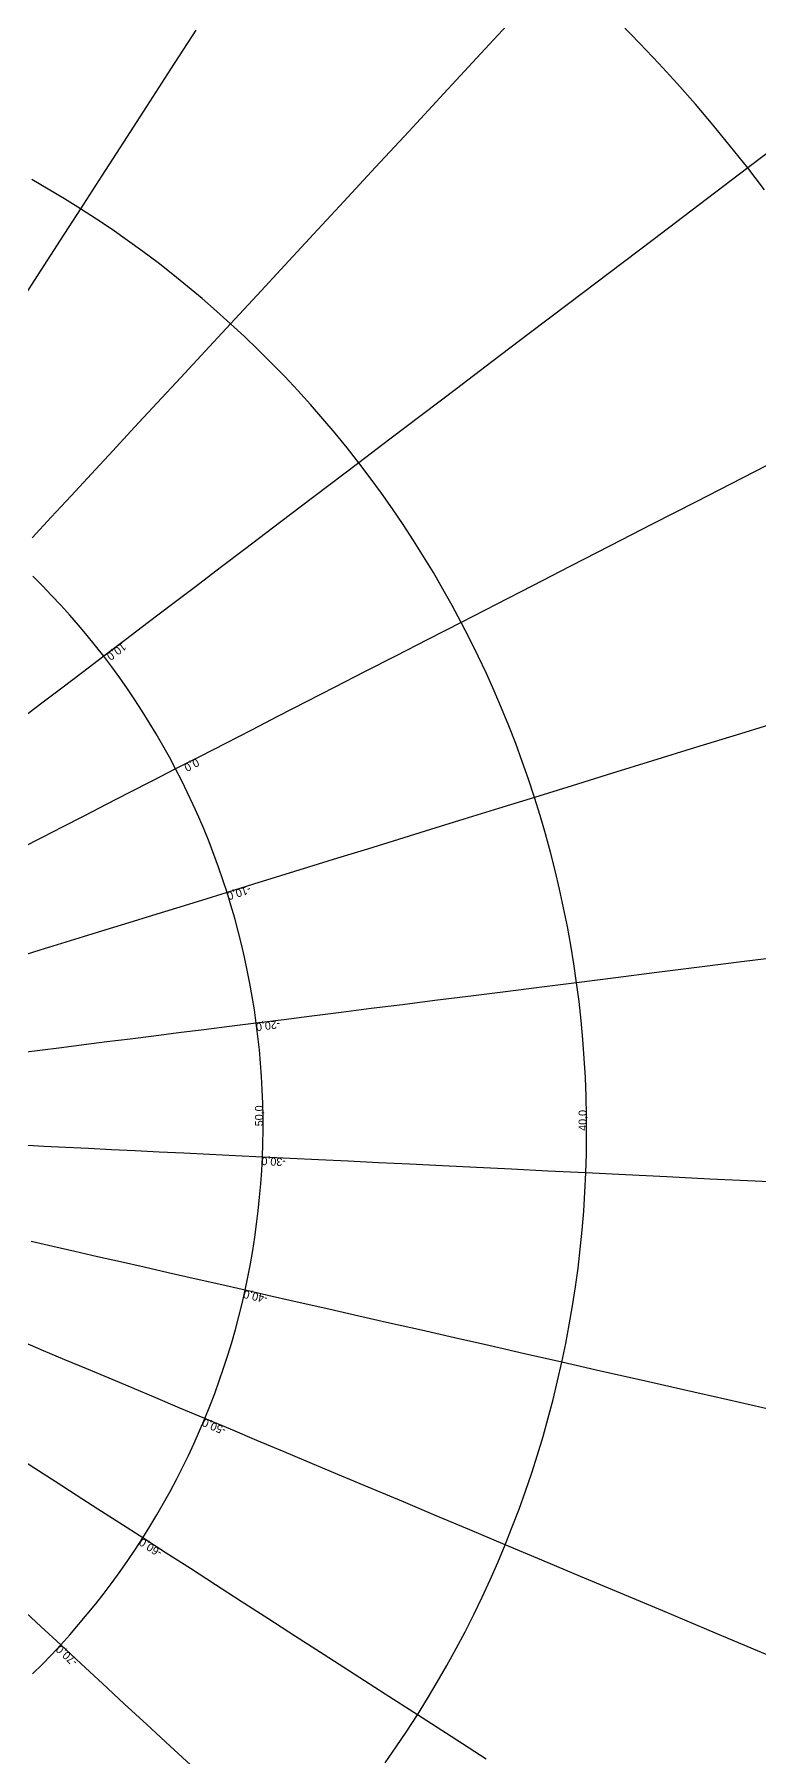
# Model space of a CAD drawing. Extents: x -36224 to 36225, y -38121 to 34420.
# Drawn here: x 3764 to 8806, y -4496 to 7493 of the extents above; entities that cross this region are included whole.
import ezdxf

# ---------------------------------------------------------------- set-up
doc = ezdxf.new("R2010")
doc.units = 0
for name, color, linetype in [('MERIDIAN_LABELS', 7, 'Continuous'), ('MERIDIANS', 7, 'Continuous'), ('PARALLEL_LABELS', 7, 'Continuous'), ('PARALLELS', 7, 'Continuous')]:
    doc.layers.add(name, color=color, linetype=linetype)

msp = doc.modelspace()

# ---------------------------------------------------------------- linework, layer by layer
at = {"layer": 'MERIDIANS'}
for p, q in [((7139.93669, 7652.34743), (6868.38818, 7359.19319)), ((4886.16202, 7523.54517), (4710.82339, 7251.56677)), ((6868.38818, 7359.19319), (6611.3957, 7081.75314)), ((4710.82339, 7251.56677), (4543.58933, 6992.15987)), ((6611.3957, 7081.75314), (6367.67482, 6818.64064)), ((4543.58933, 6992.15987), (4383.81549, 6744.32497)), ((9083.0451, 6836.49318), (8723.83582, 6563.92692)), ((4383.81549, 6744.32497), (4230.92246, 6507.16331)), ((6367.67482, 6818.64064), (6136.08584, 6568.62532)), ((4230.92246, 6507.16331), (4084.38774, 6279.86439)), ((6136.08584, 6568.62532), (5915.61387, 6330.61151)), ((8723.83582, 6563.92692), (8385.46201, 6307.17051)), ((4084.38774, 6279.86439), (3943.73883, 6061.69533)), ((5915.61387, 6330.61151), (5705.35209, 6103.62029)), ((8385.46201, 6307.17051), (8065.97283, 6064.74367)), ((3943.73883, 6061.69533), (3808.54736, 5851.99164)), ((5705.35209, 6103.62029), (5504.48772, 5886.77417)), ((8065.97283, 6064.74367), (7763.6511, 5835.34341)), ((5504.48772, 5886.77417), (5312.28998, 5679.28425)), ((3808.54736, 5851.99164), (3678.42399, 5650.14937)), ((7763.6511, 5835.34341), (7476.97924, 5617.81819)), ((5312.28998, 5679.28425), (5128.1, 5480.43921)), ((7476.97924, 5617.81819), (7204.611, 5411.14649)), ((5128.1, 5480.43921), (4951.32203, 5289.59592)), ((7204.611, 5411.14649), (6945.34781, 5214.41884)), ((4951.32203, 5289.59592), (4781.41603, 5106.17137)), ((6945.34781, 5214.41884), (6698.119, 5026.82282)), ((4781.41603, 5106.17137), (4617.89123, 4929.63574)), ((4617.89123, 4929.63574), (4460.30053, 4759.50636)), ((6698.119, 5026.82282), (6461.96506, 4847.63035)), ((6461.96506, 4847.63035), (6236.02352, 4676.187)), ((4460.30053, 4759.50636), (4308.23569, 4595.3425)), ((6236.02352, 4676.187), (6019.51683, 4511.90278)), ((4308.23569, 4595.3425), (4161.32313, 4436.74086)), ((9024.6291, 4580.53754), (8685.70941, 4406.42462)), ((4161.32313, 4436.74086), (4019.22023, 4283.33155)), ((6019.51683, 4511.90278), (5811.74215, 4354.24436)), ((5811.74215, 4354.24436), (5612.06242, 4202.72834)), ((8685.70941, 4406.42462), (8364.38214, 4241.34944)), ((4019.22023, 4283.33155), (3881.61212, 4134.77467)), ((5612.06242, 4202.72834), (5419.89877, 4056.9155)), ((8364.38214, 4241.34944), (8059.13094, 4084.533)), ((3881.61212, 4134.77467), (3748.20886, 3990.75721)), ((8059.13094, 4084.533), (7768.60615, 3935.28195)), ((5419.89877, 4056.9155), (5234.72397, 3916.40576)), ((5234.72397, 3916.40576), (5056.05665, 3780.83386)), ((7768.60615, 3935.28195), (7491.60243, 3792.97707)), ((5056.05665, 3780.83386), (4883.45639, 3649.86562)), ((7491.60243, 3792.97707), (7227.03984, 3657.06355)), ((4883.45639, 3649.86562), (4716.51931, 3523.19457)), ((7227.03984, 3657.06355), (6973.94782, 3527.04281)), ((4716.51931, 3523.19457), (4554.87431, 3400.53913)), ((6973.94782, 3527.04281), (6731.45165, 3402.46546)), ((4554.87431, 3400.53913), (4398.1797, 3281.64002)), ((6731.45165, 3402.46546), (6498.7607, 3282.92534)), ((4398.1797, 3281.64002), (4246.12028, 3166.25807)), ((6498.7607, 3282.92534), (6275.15856, 3168.0544)), ((4246.12028, 3166.25807), (4098.4047, 3054.1722)), ((6275.15856, 3168.0544), (6059.99434, 3057.51827)), ((4098.4047, 3054.1722), (3954.76317, 2945.17771)), ((6059.99434, 3057.51827), (5852.67533, 2951.01246)), ((3954.76317, 2945.17771), (3814.94542, 2839.08468)), ((5852.67533, 2951.01246), (5652.66046, 2848.25899)), ((3814.94542, 2839.08468), (3678.71889, 2735.71664)), ((5652.66046, 2848.25899), (5459.45477, 2749.00359)), ((5272.60443, 2653.01313), (5091.69251, 2560.0734)), ((5459.45477, 2749.00359), (5272.60443, 2653.01313)), ((9002.1389, 2729.33448), (8672.95486, 2627.49408)), ((5091.69251, 2560.0734), (4916.3352, 2469.98724)), ((8359.69826, 2530.58118), (8061.06281, 2438.19167)), ((8672.95486, 2627.49408), (8359.69826, 2530.58118)), ((4916.3352, 2469.98724), (4746.17845, 2382.57276)), ((8061.06281, 2438.19167), (7775.87845, 2349.96354)), ((4580.89509, 2297.66188), (4420.18218, 2215.09898)), ((4746.17845, 2382.57276), (4580.89509, 2297.66188)), ((7775.87845, 2349.96354), (7503.09387, 2265.57156)), ((4420.18218, 2215.09898), (4263.75874, 2134.7397)), ((7241.76177, 2184.72266), (6991.02615, 2107.15202)), ((7503.09387, 2265.57156), (7241.76177, 2184.72266)), ((4111.3637, 2056.44992), (3962.75403, 1980.10481)), ((4263.75874, 2134.7397), (4111.3637, 2056.44992)), ((6991.02615, 2107.15202), (6750.11148, 2032.61971)), ((3962.75403, 1980.10481), (3817.70315, 1905.58795)), ((6518.31333, 1960.9078), (6294.99033, 1891.81786)), ((6750.11148, 2032.61971), (6518.31333, 1960.9078)), ((3817.70315, 1905.58795), (3675.99945, 1832.79062)), ((6079.55713, 1825.16881), (5871.47833, 1760.795)), ((6294.99033, 1891.81786), (6079.55713, 1825.16881)), ((5670.26313, 1698.54461), (5475.46071, 1638.27814)), ((5871.47833, 1760.795), (5670.26313, 1698.54461)), ((5286.65609, 1579.86723), (5103.46657, 1523.19348)), ((5475.46071, 1638.27814), (5286.65609, 1579.86723)), ((4925.53853, 1468.14748), (4752.5446, 1414.62797)), ((5103.46657, 1523.19348), (4925.53853, 1468.14748)), ((4584.18121, 1362.541), (4420.16628, 1311.79934)), ((4752.5446, 1414.62797), (4584.18121, 1362.541)), ((4104.1496, 1214.03255), (3951.6746, 1166.86102)), ((4260.23732, 1262.32176), (4104.1496, 1214.03255)), ((4420.16628, 1311.79934), (4260.23732, 1262.32176)), ((3802.59854, 1120.74102), (3656.72115, 1075.61061)), ((3951.6746, 1166.86102), (3802.59854, 1120.74102)), ((9026.20013, 1083.03972), (8699.51854, 1041.82659)), ((8090.81191, 965.03407), (7806.45874, 929.16097)), ((8388.13129, 1002.54295), (8090.81191, 965.03407)), ((8699.51854, 1041.82659), (8388.13129, 1002.54295)), ((7272.77696, 861.83334), (7021.73962, 830.16326)), ((7534.07929, 894.79843), (7272.77696, 861.83334)), ((7806.45874, 929.16097), (7534.07929, 894.79843)), ((6323.16578, 742.03337), (6106.43881, 714.69178)), ((6547.57602, 770.34427), (6323.16578, 742.03337)), ((6780.22977, 799.69513), (6547.57602, 770.34427)), ((7021.73962, 830.16326), (6780.22977, 799.69513)), ((5306.69768, 613.79894), (5121.46158, 590.43013)), ((5497.42817, 637.8609), (5306.69768, 613.79894)), ((5694.02278, 662.66266), (5497.42817, 637.8609)), ((5896.88167, 688.2547), (5694.02278, 662.66266)), ((6106.43881, 714.69178), (5896.88167, 688.2547)), ((4266.54436, 482.57646), (4107.88321, 462.56026)), ((4428.97703, 503.06845), (4266.54436, 482.57646)), ((4595.41994, 524.06637), (4428.97703, 503.06845)), ((4766.12874, 545.60246), (4595.41994, 524.06637)), ((4941.3777, 567.71132), (4766.12874, 545.60246)), ((5121.46158, 590.43013), (4941.3777, 567.71132)), ((3800.99659, 423.84441), (3652.36571, 405.0936)), ((3952.77034, 442.99171), (3800.99659, 423.84441)), ((4107.88321, 462.56026), (3952.77034, 442.99171)), ((3830.0117, -243.67347), (3680.11477, -236.31578)), ((3983.08933, -251.18728), (3830.0117, -243.67347)), ((4139.5463, -258.86697), (3983.08933, -251.18728)), ((4299.59437, -266.72292), (4139.5463, -258.86697)), ((4463.45958, -274.76624), (4299.59437, -266.72292)), ((4631.38366, -283.00879), (4463.45958, -274.76624)), ((4803.62557, -291.46328), (4631.38366, -283.00879)), ((4980.46311, -300.14335), (4803.62557, -291.46328)), ((5162.19493, -309.06365), (4980.46311, -300.14335)), ((5349.14252, -318.23997), (5162.19493, -309.06365)), ((5541.65269, -327.68933), (5349.14252, -318.23997)), ((5740.10017, -337.43012), (5541.65269, -327.68933)), ((5944.89063, -347.48226), (5740.10017, -337.43012)), ((6156.46411, -357.86734), (5944.89063, -347.48226)), ((6375.29884, -368.60883), (6156.46411, -357.86734)), ((6601.9156, -379.73231), (6375.29884, -368.60883)), ((6836.88276, -391.26567), (6601.9156, -379.73231)), ((7080.8219, -403.23942), (6836.88276, -391.26567)), ((7334.4144, -415.687), (7080.8219, -403.23942)), ((7598.40891, -428.64517), (7334.4144, -415.687)), ((7873.63001, -442.15439), (7598.40891, -428.64517)), ((8160.98823, -456.25936), (7873.63001, -442.15439)), ((8461.49173, -471.00957), (8160.98823, -456.25936)), ((8776.25987, -486.45996), (8461.49173, -471.00957)), ((9106.53911, -502.67171), (8776.25987, -486.45996)), ((3892.29508, -940.73329), (3742.57124, -906.68809)), ((4045.33546, -975.53263), (3892.29508, -940.73329)), ((4201.90023, -1011.13336), (4045.33546, -975.53263)), ((4362.21136, -1047.58597), (4201.90023, -1011.13336)), ((4526.50625, -1084.94443), (4362.21136, -1047.58597)), ((4695.0392, -1123.26657), (4526.50625, -1084.94443)), ((4868.08314, -1162.61445), (4695.0392, -1123.26657)), ((5045.93145, -1203.05478), (4868.08314, -1162.61445)), ((5228.90006, -1244.6594), (5045.93145, -1203.05478)), ((5417.32977, -1287.50579), (5228.90006, -1244.6594)), ((5611.58893, -1331.67773), (5417.32977, -1287.50579)), ((5812.07636, -1377.26589), (5611.58893, -1331.67773)), ((6019.22469, -1424.36865), (5812.07636, -1377.26589)), ((6233.50425, -1473.09296), (6019.22469, -1424.36865)), ((6455.42727, -1523.55529), (6233.50425, -1473.09296)), ((6685.55288, -1575.88278), (6455.42727, -1523.55529)), ((3827.75728, -1665.56589), (3682.81685, -1604.60646)), ((3976.04628, -1727.93368), (3827.75728, -1665.56589)), ((6924.49272, -1630.2145), (6685.55288, -1575.88278)), ((7172.91735, -1686.70294), (6924.49272, -1630.2145)), ((4127.89481, -1791.79855), (3976.04628, -1727.93368)), ((4283.52858, -1857.25542), (4127.89481, -1791.79855)), ((7431.56373, -1745.51567), (7172.91735, -1686.70294)), ((7701.24371, -1806.83729), (7431.56373, -1745.51567)), ((4443.18938, -1924.40599), (4283.52858, -1857.25542)), ((7982.85399, -1870.87171), (7701.24371, -1806.83729)), ((8277.38764, -1937.84472), (7982.85399, -1870.87171)), ((4607.13674, -1993.35941), (4443.18938, -1924.40599)), ((4775.6497, -2064.23304), (4607.13674, -1993.35941)), ((8585.94752, -2008.00711), (8277.38764, -1937.84472)), ((8909.76207, -2081.63822), (8585.94752, -2008.00711)), ((4949.02877, -2137.15328), (4775.6497, -2064.23304)), ((5127.59818, -2212.25648), (4949.02877, -2137.15328)), ((5311.70841, -2289.69006), (5127.59818, -2212.25648)), ((3767.2777, -2484.54541), (3628.56863, -2395.11584)), ((5501.73899, -2369.61363), (5311.70841, -2289.69006)), ((5698.10174, -2452.20041), (5501.73899, -2369.61363)), ((3909.45447, -2576.21069), (3767.2777, -2484.54541)), ((5901.24435, -2537.63868), (5698.10174, -2452.20041)), ((4055.32061, -2670.25462), (3909.45447, -2576.21069)), ((6111.65457, -2626.13357), (5901.24435, -2537.63868)), ((6329.86484, -2717.90904), (6111.65457, -2626.13357)), ((4205.11405, -2766.83059), (4055.32061, -2670.25462)), ((6556.45774, -2813.21009), (6329.86484, -2717.90904)), ((4359.09065, -2866.10356), (4205.11405, -2766.83059)), ((4517.526, -2968.2512), (4359.09065, -2866.10356)), ((6792.0721, -2912.30541), (6556.45774, -2813.21009)), ((4680.71749, -3073.46526), (4517.526, -2968.2512)), ((7037.41011, -3015.49033), (6792.0721, -2912.30541)), ((4848.98661, -3181.95302), (4680.71749, -3073.46526)), ((7293.24552, -3123.09028), (7037.41011, -3015.49033)), ((5022.68158, -3293.93896), (4848.98661, -3181.95302)), ((7560.43311, -3235.46476), (7293.24552, -3123.09028)), ((7839.91975, -3353.012), (7560.43311, -3235.46476)), ((5202.18026, -3409.66672), (5022.68158, -3293.93896)), ((8132.75724, -3476.17439), (7839.91975, -3353.012)), ((3808.58027, -3583.83068), (3673.9225, -3459.0878)), ((5387.89354, -3529.4012), (5202.18026, -3409.66672)), ((8440.11746, -3605.44477), (8132.75724, -3476.17439)), ((3947.14709, -3712.19477), (3808.58027, -3583.83068)), ((5580.2691, -3653.43103), (5387.89354, -3529.4012)), ((4089.88389, -3844.42182), (3947.14709, -3712.19477)), ((5779.79575, -3782.07137), (5580.2691, -3653.43103)), ((8763.3101, -3741.374), (8440.11746, -3605.44477)), ((5987.0084, -3915.66709), (5779.79575, -3782.07137)), ((9103.80371, -3884.57972), (8763.3101, -3741.374)), ((4237.07284, -3980.7732), (4089.88389, -3844.42182)), ((6202.49373, -4054.59644), (5987.0084, -3915.66709)), ((4389.01956, -4121.53204), (4237.07284, -3980.7732)), ((6426.89673, -4199.27525), (6202.49373, -4054.59644)), ((4546.05577, -4267.00561), (4389.01956, -4121.53204)), ((4708.54218, -4417.5281), (4546.05577, -4267.00561)), ((6660.92824, -4350.16183), (6426.89673, -4199.27525)), ((4876.87191, -4573.46366), (4708.54218, -4417.5281)), ((6905.37373, -4507.76259), (6660.92824, -4350.16183))]:
    msp.add_line(p, q, dxfattribs=at)
at = {"layer": 'PARALLELS'}
for p, q in [((7974.58401, 7430.62172), (7841.24002, 7567.22326)), ((8105.57405, 7291.71067), (7974.58401, 7430.62172)), ((8234.17009, 7150.52984), (8105.57405, 7291.71067)), ((8360.33272, 7007.11961), (8234.17009, 7150.52984)), ((8484.02317, 6861.52109), (8360.33272, 7007.11961)), ((8605.20334, 6713.77604), (8484.02317, 6861.52109)), ((8723.83582, 6563.92692), (8605.20334, 6713.77604)), ((3860.06862, 6417.32559), (3746.17539, 6483.11607)), ((8839.88385, 6412.01681), (8723.83582, 6563.92692)), ((3972.81732, 6349.56851), (3860.06862, 6417.32559)), ((4084.38774, 6279.86439), (3972.81732, 6349.56851)), ((4194.74643, 6208.23335), (4084.38774, 6279.86439)), ((4303.86028, 6134.69606), (4194.74643, 6208.23335)), ((4411.69652, 6059.27379), (4303.86028, 6134.69606)), ((4518.22274, 5981.98833), (4411.69652, 6059.27379)), ((4623.40685, 5902.86207), (4518.22274, 5981.98833)), ((4727.21717, 5821.91789), (4623.40685, 5902.86207)), ((4829.62238, 5739.17926), (4727.21717, 5821.91789)), ((4930.59155, 5654.67017), (4829.62238, 5739.17926)), ((5030.09413, 5568.41514), (4930.59155, 5654.67017)), ((5128.1, 5480.43921), (5030.09413, 5568.41514)), ((5224.57943, 5390.76794), (5128.1, 5480.43921)), ((5319.50313, 5299.42742), (5224.57943, 5390.76794)), ((5412.84223, 5206.44422), (5319.50313, 5299.42742)), ((5504.56831, 5111.84542), (5412.84223, 5206.44422)), ((5594.65338, 5015.6586), (5504.56831, 5111.84542)), ((5683.06992, 4917.91181), (5594.65338, 5015.6586)), ((5769.79088, 4818.6336), (5683.06992, 4917.91181)), ((5854.78967, 4717.85296), (5769.79088, 4818.6336)), ((5938.04019, 4615.59938), (5854.78967, 4717.85296)), ((6019.51683, 4511.90278), (5938.04019, 4615.59938)), ((6099.19448, 4406.79354), (6019.51683, 4511.90278)), ((6177.04853, 4300.30247), (6099.19448, 4406.79354)), ((6253.05489, 4192.46083), (6177.04853, 4300.30247)), ((6327.18998, 4083.30029), (6253.05489, 4192.46083)), ((6399.43077, 3972.85294), (6327.18998, 4083.30029)), ((6469.75474, 3861.15129), (6399.43077, 3972.85294)), ((6538.13995, 3748.22823), (6469.75474, 3861.15129)), ((3819.25234, 3657.22783), (3753.53467, 3722.97844)), ((6604.56497, 3634.11706), (6538.13995, 3748.22823)), ((3883.8244, 3590.33988), (3819.25234, 3657.22783)), ((6669.00897, 3518.85146), (6604.56497, 3634.11706)), ((3947.23118, 3522.33436), (3883.8244, 3590.33988)), ((4009.45332, 3453.23135), (3947.23118, 3522.33436)), ((6731.45165, 3402.46546), (6669.00897, 3518.85146)), ((4070.4718, 3383.05129), (4009.45332, 3453.23135)), ((4130.26794, 3311.81494), (4070.4718, 3383.05129)), ((6791.8733, 3284.99348), (6731.45165, 3402.46546)), ((4188.82342, 3239.5434), (4130.26794, 3311.81494)), ((4246.12028, 3166.25807), (4188.82342, 3239.5434)), ((6850.2548, 3166.47028), (6791.8733, 3284.99348)), ((4302.14092, 3091.98068), (4246.12028, 3166.25807)), ((6906.57759, 3046.93098), (6850.2548, 3166.47028)), ((4356.86809, 3016.73325), (4302.14092, 3091.98068)), ((4410.28495, 2940.53811), (4356.86809, 3016.73325)), ((6960.82373, 2926.41103), (6906.57759, 3046.93098)), ((4462.37501, 2863.4179), (4410.28495, 2940.53811)), ((7012.97586, 2804.94621), (6960.82373, 2926.41103)), ((4513.12216, 2785.39553), (4462.37501, 2863.4179)), ((4562.5107, 2706.49419), (4513.12216, 2785.39553)), ((7063.01724, 2682.57259), (7012.97586, 2804.94621)), ((4610.52531, 2626.73737), (4562.5107, 2706.49419)), ((7110.93172, 2559.32659), (7063.01724, 2682.57259)), ((4657.15108, 2546.14881), (4610.52531, 2626.73737)), ((4702.3735, 2464.75252), (4657.15108, 2546.14881)), ((7156.7038, 2435.24491), (7110.93172, 2559.32659)), ((4746.17845, 2382.57276), (4702.3735, 2464.75252)), ((7200.31857, 2310.36451), (7156.7038, 2435.24491)), ((4788.55226, 2299.63407), (4746.17845, 2382.57276)), ((4829.48166, 2215.96118), (4788.55226, 2299.63407)), ((7241.76177, 2184.72266), (7200.31857, 2310.36451)), ((4868.95378, 2131.57911), (4829.48166, 2215.96118)), ((7281.01977, 2058.3569), (7241.76177, 2184.72266)), ((4906.95621, 2046.51307), (4868.95378, 2131.57911)), ((4943.47697, 1960.78853), (4906.95621, 2046.51307)), ((7318.07958, 1931.30499), (7281.01977, 2058.3569)), ((4978.50449, 1874.43113), (4943.47697, 1960.78853)), ((7352.92885, 1803.60498), (7318.07958, 1931.30499)), ((5012.02766, 1787.46676), (4978.50449, 1874.43113)), ((7385.55588, 1675.29511), (7352.92885, 1803.60498)), ((5044.0358, 1699.92149), (5012.02766, 1787.46676)), ((5074.5187, 1611.82158), (5044.0358, 1699.92149)), ((5103.46657, 1523.19348), (5074.5187, 1611.82158)), ((7415.94964, 1546.41387), (7385.55588, 1675.29511)), ((5130.8701, 1434.06383), (5103.46657, 1523.19348)), ((7444.09974, 1416.99997), (7415.94964, 1546.41387)), ((5156.72042, 1344.45942), (5130.8701, 1434.06383)), ((5181.00913, 1254.40721), (5156.72042, 1344.45942)), ((7469.99647, 1287.09229), (7444.09974, 1416.99997)), ((5203.7283, 1163.93433), (5181.00913, 1254.40721)), ((7493.63077, 1156.72994), (7469.99647, 1287.09229)), ((5224.87046, 1073.06804), (5203.7283, 1163.93433)), ((7514.99428, 1025.95217), (7493.63077, 1156.72994)), ((5244.4286, 981.83574), (5224.87046, 1073.06804)), ((5262.39621, 890.26496), (5244.4286, 981.83574)), ((7534.07929, 894.79843), (7514.99428, 1025.95217)), ((5278.76722, 798.38337), (5262.39621, 890.26496)), ((7550.87878, 763.3083), (7534.07929, 894.79843)), ((5293.53608, 706.21874), (5278.76722, 798.38337)), ((7565.38642, 631.52153), (7550.87878, 763.3083)), ((5306.69768, 613.79894), (5293.53608, 706.21874)), ((5318.24741, 521.15196), (5306.69768, 613.79894)), ((7577.59656, 499.47797), (7565.38642, 631.52153)), ((5328.18117, 428.30585), (5318.24741, 521.15196)), ((7587.50424, 367.21764), (7577.59656, 499.47797)), ((5336.4953, 335.28878), (5328.18117, 428.30585)), ((7595.10521, 234.78061), (7587.50424, 367.21764)), ((5343.18667, 242.12897), (5336.4953, 335.28878)), ((5348.25261, 148.85469), (5343.18667, 242.12897)), ((5351.69097, 55.49431), (5348.25261, 148.85469)), ((7600.39588, 102.2071), (7595.10521, 234.78061)), ((5353.50006, -37.9238), (5351.69097, 55.49431)), ((7603.37341, -30.46262), (7600.39588, 102.2071)), ((5353.67872, -131.37119), (5353.50006, -37.9238)), ((7604.03561, -163.18819), (7603.37341, -30.46262)), ((5349.14252, -318.23997), (5352.22627, -224.81941)), ((5352.22627, -224.81941), (5353.67872, -131.37119)), ((7602.38103, -295.9292), (7604.03561, -163.18819)), ((5344.42779, -411.60438), (5349.14252, -318.23997)), ((7598.40891, -428.64517), (7602.38103, -295.9292)), ((5338.08289, -504.88412), (5344.42779, -411.60438)), ((7592.1192, -561.29561), (7598.40891, -428.64517)), ((5320.50834, -691.07565), (5330.10914, -598.05071)), ((5330.10914, -598.05071), (5338.08289, -504.88412)), ((7583.51256, -693.83998), (7592.1192, -561.29561)), ((5309.28281, -783.93048), (5320.50834, -691.07565)), ((7572.59035, -826.23776), (7583.51256, -693.83998)), ((5296.43536, -876.58677), (5309.28281, -783.93048)), ((7559.35466, -958.44841), (7572.59035, -826.23776)), ((5281.96931, -969.01612), (5296.43536, -876.58677)), ((7543.80828, -1090.43139), (7559.35466, -958.44841)), ((5248.19709, -1153.08069), (5265.88845, -1061.1902)), ((5265.88845, -1061.1902), (5281.96931, -969.01612)), ((5228.90006, -1244.6594), (5248.19709, -1153.08069)), ((7525.95472, -1222.14622), (7543.80828, -1090.43139)), ((5208.00264, -1335.89815), (5228.90006, -1244.6594)), ((7505.7982, -1353.55244), (7525.95472, -1222.14622)), ((5161.43037, -1517.24366), (5185.51065, -1426.7689)), ((5185.51065, -1426.7689), (5208.00264, -1335.89815)), ((7483.34364, -1484.60963), (7505.7982, -1353.55244)), ((5135.76859, -1607.29457), (5161.43037, -1517.24366)), ((7458.5967, -1615.27747), (7483.34364, -1484.60963)), ((5108.53261, -1696.89387), (5135.76859, -1607.29457)), ((7431.56373, -1745.51567), (7458.5967, -1615.27747)), ((5049.36961, -1874.62717), (5079.73019, -1786.0139)), ((5079.73019, -1786.0139), (5108.53261, -1696.89387)), ((7402.25181, -1875.28407), (7431.56373, -1745.51567)), ((5017.4596, -1962.70628), (5049.36961, -1874.62717)), ((7370.66872, -2004.54259), (7402.25181, -1875.28407)), ((4984.00941, -2050.22401), (5017.4596, -1962.70628)), ((7336.82296, -2133.25127), (7370.66872, -2004.54259)), ((4912.52786, -2223.46717), (4949.02877, -2137.15328)), ((4949.02877, -2137.15328), (4984.00941, -2050.22401)), ((7300.72373, -2261.37029), (7336.82296, -2133.25127)), ((4874.51738, -2309.13895), (4912.52786, -2223.46717)), ((7262.38094, -2388.85995), (7300.72373, -2261.37029)), ((4794.01278, -2478.45008), (4835.00848, -2394.14204)), ((4835.00848, -2394.14204), (4874.51738, -2309.13895)), ((7221.80523, -2515.68073), (7262.38094, -2388.85995)), ((4751.54239, -2562.03689), (4794.01278, -2478.45008)), ((7179.00791, -2641.79324), (7221.80523, -2515.68073)), ((4707.60987, -2644.87649), (4751.54239, -2562.03689)), ((4615.41104, -2808.2113), (4662.22826, -2726.94314)), ((4662.22826, -2726.94314), (4707.60987, -2644.87649)), ((7134.00102, -2767.15831), (7179.00791, -2641.79324)), ((4567.17215, -2888.65568), (4615.41104, -2808.2113)), ((7086.79727, -2891.73694), (7134.00102, -2767.15831)), ((4466.48742, -3046.97307), (4517.526, -2968.2512)), ((4517.526, -2968.2512), (4567.17215, -2888.65568)), ((7037.41011, -3015.49033), (7086.79727, -2891.73694)), ((4414.07172, -3124.79672), (4466.48742, -3046.97307)), ((6985.85365, -3138.37993), (7037.41011, -3015.49033)), ((4305.17227, -3277.6525), (4360.29461, -3201.69787)), ((4360.29461, -3201.69787), (4414.07172, -3124.79672)), ((6932.1427, -3260.36738), (6985.85365, -3138.37993)), ((4190.95867, -3426.62754), (4248.72128, -3352.63687)), ((4248.72128, -3352.63687), (4305.17227, -3277.6525)), ((6876.29278, -3381.41459), (6932.1427, -3260.36738)), ((4131.90189, -3499.60135), (4190.95867, -3426.62754)), ((6818.32006, -3501.48372), (6876.29278, -3381.41459)), ((4009.97762, -3642.40734), (4071.56878, -3571.53546)), ((4071.56878, -3571.53546), (4131.90189, -3499.60135)), ((6758.24141, -3620.53719), (6818.32006, -3501.48372)), ((3883.09624, -3780.87587), (3947.14709, -3712.19477)), ((3947.14709, -3712.19477), (4009.97762, -3642.40734)), ((6696.07437, -3738.53773), (6758.24141, -3620.53719)), ((3817.84455, -3848.42908), (3883.09624, -3780.87587)), ((6631.83717, -3855.44833), (6696.07437, -3738.53773)), ((3751.41188, -3914.8332), (3817.84455, -3848.42908)), ((6565.54869, -3971.23231), (6631.83717, -3855.44833)), ((6497.22847, -4085.85329), (6565.54869, -3971.23231)), ((6426.89673, -4199.27525), (6497.22847, -4085.85329)), ((6280.28271, -4422.37967), (6354.5743, -4311.46249)), ((6354.5743, -4311.46249), (6426.89673, -4199.27525)), ((6204.04409, -4531.99183), (6280.28271, -4422.37967))]:
    msp.add_line(p, q, dxfattribs=at)

# ---------------------------------------------------------------- texts
at = {"layer": 'MERIDIAN_LABELS'}
for s, rotation, p in [('10,0', 217.19105, (4376.00327, 3264.81266)), ('0,0', 207.19089, (4891.5736, 2457.26649)), ('-10,0', 197.19062, (5260.0617, 1571.63967)), ('-20,0', 187.19027, (5469.80909, 634.37657)), ('-30,0', 177.18989, (5513.84816, -326.32455)), ('-40,0', 167.18953, (5390.18469, -1281.33337)), ('-50,0', 157.18922, (5101.93738, -2201.464)), ('-60,0', 147.18901, (4657.32069, -3058.3807)), ('-70,0', 137.18891, (4069.46198, -3825.50358))]:
    msp.add_text(s, height=55.676, rotation=rotation, dxfattribs=at).set_placement(p)
at = {"layer": 'PARALLEL_LABELS'}
for s, rotation, p in [('50,0', 90.10954, (5353.6255, -103.53324)), ('40,0', 90.28586, (7603.89672, -135.35054))]:
    msp.add_text(s, height=55.676, rotation=rotation, dxfattribs=at).set_placement(p)

doc.saveas('drawing.dxf')
